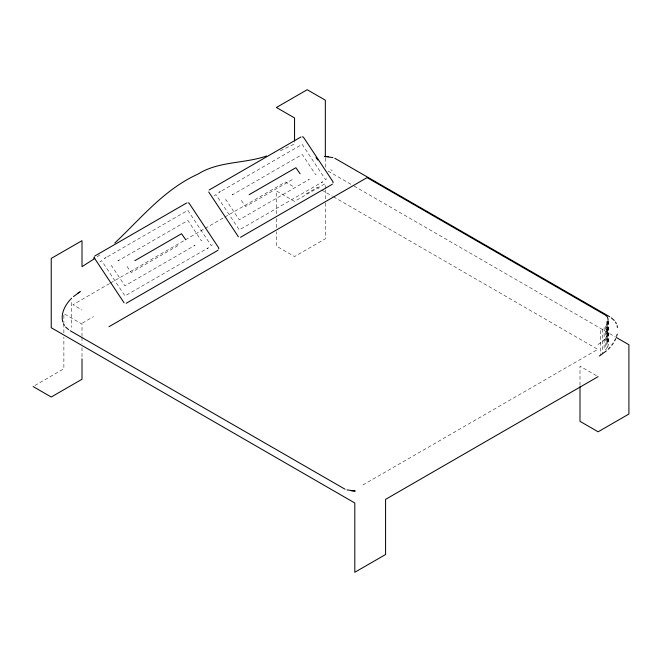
<?xml version="1.0" encoding="UTF-8"?>
<svg xmlns="http://www.w3.org/2000/svg" width="662" height="662" viewBox="0 0 662 662"><rect width="100%" height="100%" fill="white"/><g stroke="black" fill="none" stroke-linecap="round" stroke-linejoin="round"><path stroke-width="0.5" stroke-dasharray="3.31 2.48" d="M600.401 330.495L600.401 355.337M606.582 321.459L606.582 341.526M99.83 261.937L101.576 260.638L124.977 295.922L208.389 247.77L206.643 249.069M106.168 257.212L104.414 258.519L187.826 210.359L211.228 245.643L212.974 244.344M110.943 266.091L111.522 265.652L124.886 285.81L194.951 245.354L194.363 245.792M118.44 260.489L117.853 260.927L187.917 220.471L201.281 240.629L201.869 240.19M214.174 195.927L215.92 194.62L239.321 229.904L322.733 181.752L320.979 183.06M220.512 191.194L218.758 192.501L302.17 144.341L325.572 179.634L327.318 178.326M127.038 266.496L131.266 272.545L177.979 245.602M225.279 200.073L225.866 199.643L239.23 219.792L309.295 179.344L308.707 179.774M232.784 194.471L232.197 194.909L302.261 154.461L315.625 174.611L316.204 174.18M241.382 200.478L245.61 206.536L292.323 179.592M97.165 256.831L101.087 254.009M597.952 344.447C603.396 341.873 612.731 333.3 605.25 328.137M109.553 283.584L72.944 304.727L82.005 309.957M110.446 283.071L184.574 240.273M185.468 239.76L204.219 228.928M205.112 228.415L223.872 217.591M224.757 217.07L285.488 182.009L294.557 187.247M82.369 323.081L93.549 316.626M306.101 193.908L317.288 187.454L320.863 189.514M34.854 385.532L63.875 368.784L63.875 337.123M362.85 485.014L597.769 349.387L333.367 196.738M280.374 150.713L294.557 143.935L294.557 141.941M330.628 169.778L332.291 170.548M328.013 171.028L353.086 185.509M353.988 186.022L615.47 336.991M321.749 190.035L332.473 196.217M596.404 375.652L579.995 366.177L579.995 385.59M608.204 321.136L608.204 344.993M608.047 321.525L608.047 346.367M608.006 320.847L608.006 343.71M607.559 322.982L607.559 347.823M607.459 320.681L607.459 342.544M606.723 324.488L606.723 349.329M605.573 326.018L605.573 349.867M604.116 327.549L604.116 350.405M602.387 329.047L602.387 353.889M325.332 158.102L325.332 168.446M325.332 188.728L325.332 183.622L294.557 201.389L276.418 190.913L276.418 214.405M325.332 189.746L325.332 202.009M325.332 203.027L325.332 238.775L294.557 256.542L276.418 246.074L276.418 231.774M276.418 218.493L276.418 227.687M82.005 336.354L82.005 324.099L63.875 313.631L63.875 322.824M82.005 337.38L82.005 343.504M82.005 347.591L82.005 357.803M71.653 302.476L71.653 327.318M63.875 323.842L63.875 333.036"/><path stroke-width="0.99" d="M218.617 248.945L218.75 247.936L189.059 203.151L188.025 202.812M332.961 182.935L333.094 181.918L303.403 137.133L302.368 136.794M93.888 258.403L94.261 256.906M616.562 336.296L617.265 334.161M108.949 326.73L367.079 177.615L605.25 315.013L607.459 316.999L608.204 320.143M614.584 340.831L615.751 338.696M611.746 345.2L613.302 343.131M71.587 298.272C65.53 304.313 60.548 313.018 62.708 321.815M608.27 349.188L610.099 347.26M114.758 243.062C141.014 218.377 164.226 189.332 197.921 174.123C218.874 160.974 244.055 163.853 266.612 155.984M73.482 296.559L80.483 291.479M606.367 350.901L599.375 355.99M134.825 260.679L181.537 233.736L185.765 239.785M249.169 194.661L295.881 167.718L300.109 173.775M94.79 258.478L82.005 266.654L82.005 240.662L51.239 258.428L51.239 327.723L354.807 502.988L354.807 572.282L385.582 554.516L385.582 499.363L598.125 376.653M77.719 293.192L79.448 292.124M94.831 255.987L186.618 202.994M209.167 189.969L300.962 136.976M126.185 303.287L217.98 250.294M240.529 237.269L332.316 184.276M328.584 156.637L324.62 156.422L332.878 157.581M351.274 490.823L355.229 491.038L346.971 489.88M334.79 158.235L609.694 316.75M345.067 489.226L70.164 330.719M616.363 337.504L628.9 344.745L628.9 414.04L598.125 431.806L579.995 421.338L579.995 386.608M33.1 386.55L51.239 397.018L82.005 379.252L82.005 358.829M611.316 317.868L614.204 320.425M68.542 329.593L65.646 327.045M316.014 157.415L317.727 160.005M208.704 191.98L238.394 236.764M94.36 257.998L124.059 302.782M615.519 322.038L616.314 323.677M63.535 323.784L64.33 325.423M617.141 325.654L617.456 327.524M325.332 157.068L325.332 100.185L307.193 89.718L276.418 107.484L294.557 117.952L294.557 140.94"/></g></svg>
